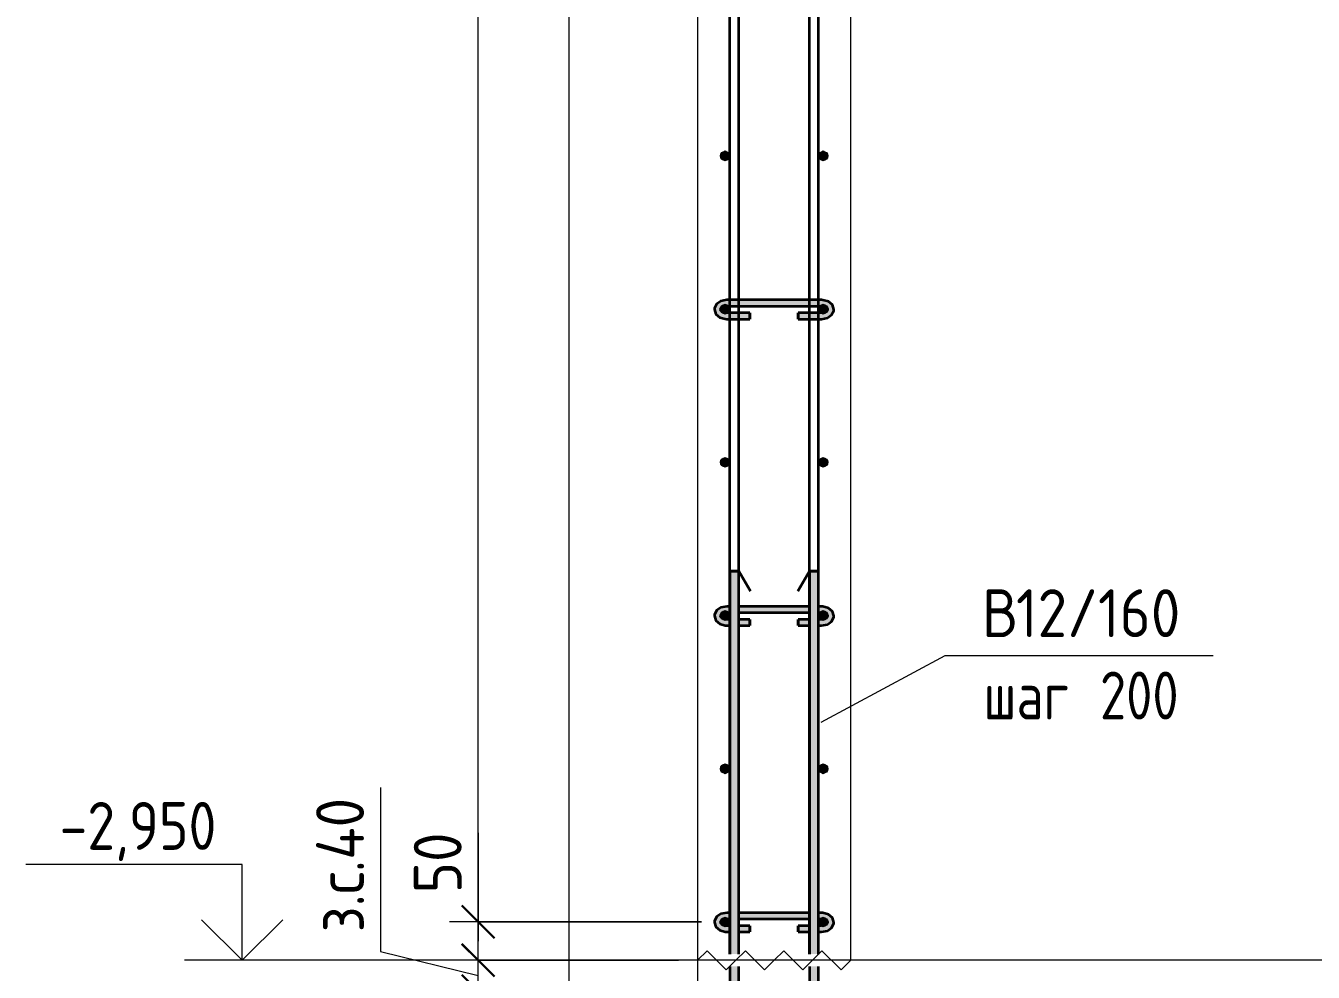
# Model space of a CAD drawing. Header units: millimetres. Extents: x -2461 to 50011, y -6221 to 38236.
# Drawn here: x 34249 to 35930, y -2966 to -1730 of the extents above; entities that cross this region are included whole.
import ezdxf

# ---------------------------------------------------------------- set-up
doc = ezdxf.new("R2010")
doc.units = ezdxf.units.MM
for name, color, linetype, lineweight in [('AA_Dim', 7, 'Continuous', 9), ('AA_Dim-25', 7, 'Continuous', 9), ('AA_Oformlenie', 7, 'Continuous', 9), ('AA_Vinoska', 7, 'Continuous', 9), ('AA_Visotnaya otmetka', 7, 'Continuous', 9), ('AF_Stena_Опалубка', 253, 'Continuous', 18), ('KR_Armatura', 7, 'Continuous', 20), ('KR_Armatura_Tonkie', 7, 'Continuous', 20), ('KR_Fundament', 7, 'Continuous', 18)]:
    doc.layers.add(name, color=color, linetype=linetype, lineweight=lineweight)
doc.styles.add('ISOCPEUR_10', font='isocpeur.ttf', dxfattribs={"width": 0.9, "height": 62.5})
doc.styles.add('ISOCPEUR_11', font='isocpeur.ttf', dxfattribs={"width": 0.85, "height": 62.5})
doc.styles.add('ISOCPEUR_12', font='isocpeur.ttf', dxfattribs={"width": 0.8, "height": 62.5})
doc.dimstyles.new('00_Точн_3_знака__прозр__2', dxfattribs={"dimscale": 304.8, "dimtxt": 62.248823, "dimasz": 0.139436, "dimexe": 0.123031, "dimexo": 0.082021, "dimgap": 0.008202, "dimtad": 1, "dimdec": 3, "dimrnd": 0.001, "dimdsep": 46, "dimtxsty": 'ISOCPEUR_10', "dimblk1": 'OBLIQUE', "dimblk2": 'OBLIQUE', "dimsah": 1, "dimcen": 0.09, "dimdle": 0.123031, "dimazin": 0, "dimtfac": 1, "dimtdec": 4, "dimtix": 1, "dimtmove": 1, "dimatfit": 3, "dimfxl": 1, "dimtvp": 1, "dimtolj": 1, "dimtzin": 0, "dimlwd": 18, "dimlwe": 18, "dimarcsym": 2})
doc.dimstyles.new('05_Округл_5мм__прозр__2', dxfattribs={"dimscale": 304.8, "dimtxt": 62.248823, "dimasz": 0.139436, "dimexe": 0.123031, "dimexo": 0.082021, "dimgap": 0.008202, "dimtad": 1, "dimdec": 0, "dimrnd": 5, "dimdsep": 46, "dimtxsty": 'ISOCPEUR_10', "dimblk1": 'OBLIQUE', "dimblk2": 'OBLIQUE', "dimsah": 1, "dimcen": 0.09, "dimdle": 0.123031, "dimazin": 0, "dimtfac": 1, "dimtdec": 4, "dimtix": 1, "dimtmove": 1, "dimatfit": 3, "dimfxl": 1, "dimtvp": 1, "dimtolj": 1, "dimtzin": 0, "dimlwd": 18, "dimlwe": 18, "dimarcsym": 2})
doc.dimstyles.new('05_Округл_5мм__прозр__3', dxfattribs={"dimscale": 304.8, "dimtxt": 62.248823, "dimasz": 0.139436, "dimexe": 0.123031, "dimexo": 0.082021, "dimgap": 0.008202, "dimtad": 1, "dimdec": 0, "dimrnd": 5, "dimdsep": 46, "dimtxsty": 'ISOCPEUR_10', "dimblk1": 'OBLIQUE', "dimblk2": 'OBLIQUE', "dimsah": 1, "dimcen": 0.09, "dimdle": 0.123031, "dimazin": 0, "dimtfac": 1, "dimtdec": 4, "dimtix": 1, "dimtmove": 0, "dimatfit": 3, "dimfxl": 1, "dimtvp": 1, "dimtolj": 1, "dimtzin": 0, "dimlwd": 18, "dimlwe": 18, "dimarcsym": 2})

# ---------------------------------------------------------------- blocks, each defined once
blk = doc.blocks.new('265_Выпуск П одной длины _НесАрм_РабПлоск_ - В1 _d12_ t250-4071037-1-1 Армирование')
at = {"layer": 'KR_Armatura_Tonkie', "lineweight": 35}
h = blk.add_hatch(color=256, dxfattribs=at)
h.paths.add_polyline_path([(-34462, -3168), (-34460, -3168), (-34459.8, -3042.4), (-34458.2, -3032.3), (-34456, -3026.9), (-34456.2, -2958), (-34468, -2958), (-34467.8, -3168), (-34463.6, -3168)])
h.paths.add_polyline_path([(-34468, -2942), (-34456, -2942), (-34456.2, -2442), (-34468, -2442), (-34468, -2927.4)])
h = blk.add_hatch(color=256, dxfattribs=at)
h.paths.add_polyline_path([(-34359.6, -3168), (-34352, -3168), (-34352.2, -3014), (-34364, -3014), (-34363.8, -3168), (-34359.8, -3168)])
h.paths.add_polyline_path([(-34363, -3002), (-34352, -3002), (-34352.2, -2958), (-34364, -2958), (-34363.8, -3002), (-34363.2, -3002)])
h.paths.add_polyline_path([(-34357.5, -2942), (-34352, -2942), (-34352.2, -2442), (-34364, -2442), (-34363.8, -2942), (-34358, -2942)])
for points in [[(-34426, -3210), (-34426, -3208.9), (-34429.8, -3208.2), (-34439, -3204.4), (-34447.7, -3197.7), (-34454.5, -3188.8), (-34458.7, -3177.9), (-34460, -3168), (-34468, -3168), (-34466.6, -3178.9), (-34462.4, -3189), (-34455.2, -3198.1), (-34446.5, -3204.6), (-34436.9, -3208.6), (-34427.6, -3209.8)], [(-34394, -3198), (-34364.7, -3198), (-34364.3, -3197.7), (-34357.6, -3189), (-34353.4, -3178.6), (-34352.2, -3168), (-34364, -3168), (-34365.2, -3176.3), (-34368, -3183), (-34372.8, -3189.2), (-34379, -3194), (-34386.2, -3197), (-34387.6, -3197.2)], [(-34423.4, -3210), (-34419.6, -3209.8), (-34426, -3209.2), (-34426, -3210)]]:
    blk.add_hatch(color=256, dxfattribs=at).paths.add_polyline_path(points)
for p, q in [((-34468, -2442), (-34468, -2942)), ((-34468, -2442), (-34456, -2442)), ((-34456.2, -2442), (-34467.8, -2442)), ((-34456, -2942), (-34456, -2442)), ((-34456, -2442), (-34441, -2468)), ((-34364, -2442), (-34379, -2468)), ((-34364, -2442), (-34364, -2942)), ((-34364, -2442), (-34352, -2442)), ((-34352.2, -2442), (-34363.8, -2442)), ((-34352, -2942), (-34352, -2442)), ((-34468, -2958), (-34468, -3002)), ((-34456, -3002), (-34456, -2958)), ((-34364, -2958), (-34364, -3002)), ((-34352, -3002), (-34352, -2958)), ((-34468, -3002), (-34468, -3014)), ((-34456, -3014), (-34456, -3002)), ((-34468, -3014), (-34468, -3168)), ((-34456, -3026.9), (-34456, -3014)), ((-34364, -3014), (-34364, -3168)), ((-34352, -3168), (-34352, -3014)), ((-34426, -3210), (-34394, -3210)), ((-34394, -3198), (-34418, -3198))]:
    blk.add_line(p, q, dxfattribs=at)
at = {"layer": 'KR_Armatura_Tonkie', "lineweight": 35, "flags": 128}
for points in [[(-34468, -3168), (-34466, -3180.7), (-34460.3, -3192.2), (-34454.7, -3198)], [(-34364, -3168), (-34366, -3178.7), (-34371.6, -3187.9), (-34380.1, -3194.6), (-34390.5, -3197.8), (-34394, -3198)], [(-34365.3, -3198), (-34360.6, -3193.4), (-34354.5, -3182.1), (-34352, -3169.5), (-34352, -3168)], [(-34454.7, -3198), (-34451.4, -3201.4), (-34440.1, -3207.5), (-34427.5, -3210), (-34426, -3210)]]:
    blk.add_lwpolyline(points, dxfattribs=at)
blk = doc.blocks.new('261_Шпилька массив _НесАрм_РабПлоск_ - 8 А240-V10-1-1 Армирование')
at = {"layer": 'KR_Armatura_Tonkie', "lineweight": 35}
for points in [[(-34471.9, -2113), (-34471.9, -2106.2), (-34475.9, -2105.4), (-34478.8, -2103.3), (-34479.9, -2100.6), (-34479.1, -2098.6), (-34471.9, -2095.9), (-34471.9, -2089.2), (-34478, -2090), (-34483.2, -2092.5), (-34486.7, -2096.2), (-34487.9, -2100.5), (-34486.7, -2104.8), (-34484.3, -2108.4), (-34479.4, -2111.5), (-34474.4, -2112.5)], [(-34394.9, -2089.2), (-34348.1, -2089.2), (-34348.1, -2088), (-34471.9, -2088.1), (-34471.9, -2089.2), (-34452, -2089.2)], [(-34468, -2096), (-34348.1, -2095.9), (-34348.1, -2089.2), (-34471.9, -2089.2), (-34471.9, -2096), (-34469.7, -2096)], [(-34348.1, -2113), (-34341.9, -2112), (-34339.4, -2110.8), (-34336.1, -2108.1), (-34333.3, -2104.8), (-34332.1, -2100.5), (-34333.3, -2096.2), (-34336.8, -2092.5), (-34342.2, -2090), (-34348.1, -2089.2), (-34348.1, -2096), (-34341.9, -2097.4), (-34340.3, -2099.9), (-34340.1, -2100.5), (-34341.2, -2103.3), (-34344.1, -2105.4), (-34348.1, -2106.2), (-34348.1, -2112.8)], [(-34468, -2106.2), (-34441.6, -2106.2), (-34441.6, -2105), (-34471.9, -2105.1), (-34471.9, -2106.2), (-34468.1, -2106.2)], [(-34456, -2113), (-34441.6, -2112.8), (-34441.6, -2106.2), (-34471.9, -2106.2), (-34471.9, -2113), (-34468, -2113)], [(-34352, -2106.2), (-34348.1, -2106.2), (-34348.1, -2105), (-34378.4, -2105.1), (-34378.4, -2106.2), (-34364, -2106.2)], [(-34352, -2113), (-34348.1, -2112.8), (-34348.1, -2106.2), (-34378.4, -2106.2), (-34378.4, -2113), (-34364, -2113)], [(-34471.9, -2513), (-34471.9, -2506.2), (-34475.9, -2505.4), (-34478.8, -2503.3), (-34479.9, -2500.6), (-34479.1, -2498.6), (-34471.9, -2495.9), (-34471.9, -2489.2), (-34478, -2490), (-34483.2, -2492.5), (-34486.7, -2496.2), (-34487.9, -2500.5), (-34486.7, -2504.8), (-34484.3, -2508.4), (-34479.4, -2511.5), (-34474.4, -2512.5)], [(-34348.1, -2513), (-34341.9, -2512), (-34339.4, -2510.8), (-34336.1, -2508.1), (-34333.3, -2504.8), (-34332.1, -2500.5), (-34333.3, -2496.2), (-34336.8, -2492.5), (-34342.2, -2490), (-34348.1, -2489.2), (-34348.1, -2496), (-34341.9, -2497.4), (-34340.6, -2499), (-34340.1, -2500.5), (-34341.2, -2503.3), (-34344.1, -2505.4), (-34348.1, -2506.2), (-34348.1, -2512.8)], [(-34471.9, -2913), (-34471.9, -2906.2), (-34475.9, -2905.4), (-34478.8, -2903.3), (-34479.9, -2900.6), (-34479.1, -2898.6), (-34471.9, -2895.9), (-34471.9, -2889.2), (-34478, -2890), (-34483.2, -2892.5), (-34486.7, -2896.2), (-34487.9, -2900.5), (-34486.7, -2904.8), (-34484.3, -2908.4), (-34479.4, -2911.5), (-34473.7, -2912.6)], [(-34348.1, -2913), (-34341.9, -2912), (-34339.4, -2910.8), (-34336.1, -2908.1), (-34333.3, -2904.8), (-34332.1, -2900.5), (-34333.3, -2896.2), (-34336.8, -2892.5), (-34342.2, -2890), (-34348.1, -2889.2), (-34348.1, -2896), (-34341.9, -2897.4), (-34340.6, -2899), (-34340.1, -2900.5), (-34341.2, -2903.3), (-34344.1, -2905.4), (-34348.1, -2906.2), (-34348.1, -2912.8)]]:
    blk.add_hatch(color=256, dxfattribs=at).paths.add_polyline_path(points)
h = blk.add_hatch(color=256, dxfattribs=at)
h.paths.add_polyline_path([(-34471.9, -2106.2), (-34471.9, -2105), (-34477.7, -2103.6), (-34479.1, -2102.5), (-34478.8, -2103.3), (-34475.3, -2105.5)])
h.paths.add_polyline_path([(-34486.7, -2096.2), (-34483.2, -2092.5), (-34477.5, -2090), (-34471.9, -2089.2), (-34471.9, -2088), (-34479.4, -2089.5), (-34484.3, -2092.6)])
h = blk.add_hatch(color=256, dxfattribs=at)
h.paths.add_polyline_path([(-34348.1, -2106.2), (-34344.1, -2105.4), (-34341.1, -2103.3), (-34341.2, -2102.6), (-34341.9, -2103.5), (-34348.1, -2105.1), (-34348.1, -2105.5)])
h.paths.add_polyline_path([(-34333.3, -2096.2), (-34336.1, -2092.8), (-34340.6, -2089.6), (-34342, -2089), (-34348.1, -2088.1), (-34348.1, -2089.2), (-34342, -2090), (-34336.8, -2092.5)])
h = blk.add_hatch(color=256, dxfattribs=at)
h.paths.add_polyline_path([(-34471.9, -2506.2), (-34471.9, -2505), (-34477.7, -2503.6), (-34479.1, -2502.5), (-34478.8, -2503.3), (-34475.3, -2505.5)])
h.paths.add_polyline_path([(-34486.7, -2496.2), (-34483.2, -2492.5), (-34477.5, -2490), (-34471.9, -2489.2), (-34471.9, -2488), (-34479.4, -2489.5), (-34484.3, -2492.6)])
h = blk.add_hatch(color=256, dxfattribs=at)
h.paths.add_polyline_path([(-34394.9, -2489.2), (-34364, -2489.2), (-34364, -2488), (-34456, -2488.2), (-34456, -2489.2), (-34452, -2489.2)])
h.paths.add_polyline_path([(-34471.9, -2489.2), (-34468, -2489.2), (-34468, -2488), (-34471.9, -2488.1), (-34471.9, -2488.5)])
h.paths.add_polyline_path([(-34348.1, -2489.2), (-34348.1, -2488), (-34352, -2488.1), (-34352, -2489.2)])
h = blk.add_hatch(color=256, dxfattribs=at)
h.paths.add_polyline_path([(-34348.1, -2506.2), (-34344.1, -2505.4), (-34341.1, -2503.3), (-34341.2, -2502.6), (-34341.9, -2503.5), (-34348.1, -2505.1), (-34348.1, -2505.5)])
h.paths.add_polyline_path([(-34333.3, -2496.2), (-34336.1, -2492.8), (-34340.6, -2489.6), (-34342, -2489), (-34348.1, -2488.1), (-34348.1, -2489.2), (-34342, -2490), (-34336.8, -2492.5)])
h = blk.add_hatch(color=256, dxfattribs=at)
h.paths.add_polyline_path([(-34456, -2496), (-34364, -2495.8), (-34364, -2489.2), (-34456, -2489.4), (-34456.1, -2493.2), (-34456, -2495.9)])
h.paths.add_polyline_path([(-34348.1, -2496), (-34348.1, -2489.2), (-34352, -2489.4), (-34352.1, -2493), (-34352, -2496)])
h.paths.add_polyline_path([(-34468, -2496), (-34468, -2489.2), (-34471.9, -2489.2), (-34471.9, -2496), (-34469.7, -2496)])
h = blk.add_hatch(color=256, dxfattribs=at)
h.paths.add_polyline_path([(-34468, -2506.2), (-34468, -2505), (-34471.9, -2505.1), (-34471.9, -2506.2), (-34468.1, -2506.2)])
h.paths.add_polyline_path([(-34441.6, -2506.2), (-34441.6, -2505), (-34456, -2505.1), (-34456, -2506.2), (-34452, -2506.2)])
h = blk.add_hatch(color=256, dxfattribs=at)
h.paths.add_polyline_path([(-34378.4, -2506.2), (-34364, -2506.2), (-34364, -2505), (-34378.4, -2505.1), (-34378.4, -2505.5)])
h.paths.add_polyline_path([(-34349.4, -2506.2), (-34348.1, -2506.2), (-34348.1, -2505), (-34352, -2505.2), (-34352, -2506.2)])
h = blk.add_hatch(color=256, dxfattribs=at)
h.paths.add_polyline_path([(-34456, -2513), (-34441.6, -2512.8), (-34441.6, -2506.2), (-34456, -2506.2), (-34456, -2512.9)])
h.paths.add_polyline_path([(-34468, -2513), (-34468.1, -2506.2), (-34471.9, -2506.2), (-34471.9, -2513)])
h = blk.add_hatch(color=256, dxfattribs=at)
h.paths.add_polyline_path([(-34366.4, -2513), (-34364, -2512.8), (-34364, -2506.2), (-34378.4, -2506.2), (-34378.4, -2513)])
h.paths.add_polyline_path([(-34348.1, -2513), (-34348.1, -2506.2), (-34352, -2506.3), (-34352, -2513)])
h = blk.add_hatch(color=256, dxfattribs=at)
h.paths.add_polyline_path([(-34471.9, -2906.2), (-34471.9, -2905), (-34477.7, -2903.6), (-34479.1, -2902.5), (-34478.8, -2903.3), (-34475.3, -2905.5)])
h.paths.add_polyline_path([(-34486.7, -2896.2), (-34483.2, -2892.5), (-34477.5, -2890), (-34471.9, -2889.2), (-34471.9, -2888), (-34479.4, -2889.5), (-34484.3, -2892.6)])
h = blk.add_hatch(color=256, dxfattribs=at)
h.paths.add_polyline_path([(-34394.9, -2889.2), (-34364, -2889.2), (-34364, -2888), (-34456, -2888.2), (-34456, -2889.2), (-34452, -2889.2)])
h.paths.add_polyline_path([(-34471.9, -2889.2), (-34468, -2889.2), (-34468, -2888), (-34471.9, -2888.1), (-34471.9, -2888.5)])
h.paths.add_polyline_path([(-34348.1, -2889.2), (-34348.1, -2888), (-34352, -2888.1), (-34352, -2889.2)])
h = blk.add_hatch(color=256, dxfattribs=at)
h.paths.add_polyline_path([(-34394.9, -2896), (-34364, -2895.8), (-34364, -2889.2), (-34456, -2889.4), (-34456.1, -2893.2), (-34456, -2896), (-34452, -2896)])
h.paths.add_polyline_path([(-34469.7, -2896), (-34468, -2895.9), (-34468, -2889.2), (-34471.9, -2889.2), (-34471.9, -2896)])
h.paths.add_polyline_path([(-34348.1, -2896), (-34348.1, -2889.2), (-34352, -2889.4), (-34352.1, -2893), (-34352, -2896)])
h = blk.add_hatch(color=256, dxfattribs=at)
h.paths.add_polyline_path([(-34348.1, -2906.2), (-34344.1, -2905.4), (-34341.1, -2903.3), (-34341.2, -2902.6), (-34341.9, -2903.5), (-34348.1, -2905.1), (-34348.1, -2905.5)])
h.paths.add_polyline_path([(-34333.3, -2896.2), (-34336.1, -2892.8), (-34340.6, -2889.6), (-34342, -2889), (-34348.1, -2888.1), (-34348.1, -2889.2), (-34342, -2890), (-34336.8, -2892.5)])
h = blk.add_hatch(color=256, dxfattribs=at)
h.paths.add_polyline_path([(-34468, -2906.2), (-34468, -2905), (-34471.9, -2905.1), (-34471.9, -2906.2), (-34468.1, -2906.2)])
h.paths.add_polyline_path([(-34441.6, -2906.2), (-34441.6, -2905), (-34456, -2905.1), (-34456, -2906.2), (-34452, -2906.2)])
h = blk.add_hatch(color=256, dxfattribs=at)
h.paths.add_polyline_path([(-34456, -2913), (-34441.6, -2912.8), (-34441.6, -2906.2), (-34456, -2906.2), (-34456, -2912.9)])
h.paths.add_polyline_path([(-34468, -2913), (-34468.1, -2906.2), (-34471.9, -2906.2), (-34471.9, -2913)])
h = blk.add_hatch(color=256, dxfattribs=at)
h.paths.add_polyline_path([(-34378.4, -2906.2), (-34364, -2906.2), (-34364, -2905), (-34378.4, -2905.1), (-34378.4, -2905.5)])
h.paths.add_polyline_path([(-34349.4, -2906.2), (-34348.1, -2906.2), (-34348.1, -2905), (-34352, -2905.2), (-34352, -2906.2)])
h = blk.add_hatch(color=256, dxfattribs=at)
h.paths.add_polyline_path([(-34364, -2913), (-34364, -2906.2), (-34378.4, -2906.2), (-34378.4, -2913), (-34366.4, -2913)])
h.paths.add_polyline_path([(-34352, -2913), (-34348.1, -2912.8), (-34348.1, -2906.2), (-34352, -2906.3), (-34352, -2912.9)])
for p, q in [((-34468, -2088), (-34471.9, -2088)), ((-34471.9, -2096), (-34468, -2096)), ((-34456, -2088), (-34468, -2088)), ((-34468, -2096), (-34456, -2096)), ((-34364, -2088), (-34456, -2088)), ((-34456, -2096), (-34364, -2096)), ((-34352, -2088), (-34364, -2088)), ((-34364, -2096), (-34352, -2096)), ((-34348.1, -2088), (-34352, -2088)), ((-34352, -2096), (-34348.1, -2096)), ((-34468, -2105), (-34471.9, -2105)), ((-34471.9, -2113), (-34468, -2113)), ((-34456, -2105), (-34468, -2105)), ((-34468, -2113), (-34456, -2113)), ((-34441.6, -2105), (-34456, -2105)), ((-34456, -2113), (-34441.6, -2113)), ((-34441.6, -2105), (-34441.6, -2106.2)), ((-34441.6, -2111.8), (-34441.6, -2105.1)), ((-34441.6, -2106.2), (-34441.6, -2113)), ((-34441.6, -2112.8), (-34441.6, -2111.8)), ((-34364, -2105), (-34378.4, -2105)), ((-34378.4, -2106.2), (-34378.4, -2105)), ((-34378.4, -2105.1), (-34378.4, -2111.8)), ((-34378.4, -2113), (-34378.4, -2106.2)), ((-34378.4, -2111.8), (-34378.4, -2112.8)), ((-34378.4, -2113), (-34364, -2113)), ((-34352, -2105), (-34364, -2105)), ((-34364, -2113), (-34352, -2113)), ((-34348.1, -2105), (-34352, -2105)), ((-34352, -2113), (-34348.1, -2113)), ((-34468, -2488), (-34471.9, -2488)), ((-34364, -2488), (-34456, -2488)), ((-34348.1, -2488), (-34352, -2488)), ((-34471.9, -2496), (-34468, -2496)), ((-34468, -2505), (-34471.9, -2505)), ((-34456, -2496), (-34364, -2496)), ((-34441.6, -2505), (-34456, -2505)), ((-34441.6, -2505), (-34441.6, -2506.2)), ((-34364, -2505), (-34378.4, -2505)), ((-34378.4, -2506.2), (-34378.4, -2505)), ((-34352, -2496), (-34348.1, -2496)), ((-34348.1, -2505), (-34352, -2505)), ((-34471.9, -2513), (-34468, -2513)), ((-34456, -2513), (-34441.6, -2513)), ((-34441.6, -2511.8), (-34441.6, -2505.1)), ((-34441.6, -2506.2), (-34441.6, -2513)), ((-34441.6, -2512.8), (-34441.6, -2511.8)), ((-34378.4, -2505.1), (-34378.4, -2511.8)), ((-34378.4, -2513), (-34378.4, -2506.2)), ((-34378.4, -2511.8), (-34378.4, -2512.8)), ((-34378.4, -2513), (-34364, -2513)), ((-34352, -2513), (-34348.1, -2513)), ((-34468, -2888), (-34471.9, -2888)), ((-34364, -2888), (-34456, -2888)), ((-34348.1, -2888), (-34352, -2888)), ((-34471.9, -2896), (-34468, -2896)), ((-34468, -2905), (-34471.9, -2905)), ((-34456, -2896), (-34364, -2896)), ((-34441.6, -2905), (-34456, -2905)), ((-34441.6, -2905), (-34441.6, -2906.2)), ((-34441.6, -2911.8), (-34441.6, -2905.1)), ((-34441.6, -2906.2), (-34441.6, -2913)), ((-34364, -2905), (-34378.4, -2905)), ((-34378.4, -2906.2), (-34378.4, -2905)), ((-34378.4, -2905.1), (-34378.4, -2911.8)), ((-34378.4, -2913), (-34378.4, -2906.2)), ((-34352, -2896), (-34348.1, -2896)), ((-34348.1, -2905), (-34352, -2905)), ((-34471.9, -2913), (-34468, -2913)), ((-34456, -2913), (-34441.6, -2913)), ((-34441.6, -2912.8), (-34441.6, -2911.8)), ((-34378.4, -2911.8), (-34378.4, -2912.8)), ((-34378.4, -2913), (-34364, -2913)), ((-34352, -2913), (-34348.1, -2913))]:
    blk.add_line(p, q, dxfattribs=at)
at = {"layer": 'KR_Armatura_Tonkie', "lineweight": 35, "flags": 128}
for points in [[(-34471.9, -2088), (-34479.5, -2089.5), (-34485.1, -2093.4), (-34487.8, -2098.9), (-34487.9, -2100.5)], [(-34487.9, -2100.5), (-34486.1, -2106.4), (-34481.1, -2110.8), (-34473.8, -2112.9), (-34471.9, -2113)], [(-34479.9, -2100.5), (-34479, -2098.5), (-34475.2, -2096.4), (-34471.9, -2096)], [(-34471.9, -2105), (-34476.9, -2103.9), (-34479.6, -2101.7), (-34479.9, -2100.5)], [(-34332.1, -2100.5), (-34333.9, -2094.6), (-34338.9, -2090.2), (-34346.2, -2088.1), (-34348.1, -2088)], [(-34348.1, -2096), (-34343.1, -2097.1), (-34340.4, -2099.3), (-34340.1, -2100.5)], [(-34348.1, -2113), (-34340.5, -2111.5), (-34334.9, -2107.6), (-34332.2, -2102.1), (-34332.1, -2100.5)], [(-34340.1, -2100.5), (-34341, -2102.5), (-34344.8, -2104.5), (-34348.1, -2105)], [(-34471.9, -2488), (-34479.5, -2489.5), (-34485.1, -2493.4), (-34487.8, -2498.9), (-34487.9, -2500.5)], [(-34332.1, -2500.5), (-34333.9, -2494.6), (-34338.9, -2490.2), (-34346.2, -2488.1), (-34348.1, -2488)], [(-34487.9, -2500.5), (-34486.1, -2506.4), (-34481.1, -2510.8), (-34473.8, -2512.9), (-34471.9, -2513)], [(-34479.9, -2500.5), (-34479, -2498.5), (-34475.2, -2496.4), (-34471.9, -2496)], [(-34471.9, -2505), (-34476.9, -2503.9), (-34479.6, -2501.7), (-34479.9, -2500.5)], [(-34348.1, -2496), (-34343.1, -2497.1), (-34340.4, -2499.3), (-34340.1, -2500.5)], [(-34348.1, -2513), (-34340.5, -2511.5), (-34334.9, -2507.6), (-34332.2, -2502.1), (-34332.1, -2500.5)], [(-34340.1, -2500.5), (-34341, -2502.5), (-34344.8, -2504.5), (-34348.1, -2505)], [(-34471.9, -2888), (-34479.5, -2889.5), (-34485.1, -2893.4), (-34487.8, -2898.9), (-34487.9, -2900.5)], [(-34332.1, -2900.5), (-34333.9, -2894.6), (-34338.9, -2890.2), (-34346.2, -2888.1), (-34348.1, -2888)], [(-34487.9, -2900.5), (-34486.1, -2906.4), (-34481.1, -2910.8), (-34473.8, -2912.9), (-34471.9, -2913)], [(-34479.9, -2900.5), (-34479, -2898.5), (-34475.2, -2896.4), (-34471.9, -2896)], [(-34471.9, -2905), (-34476.9, -2903.9), (-34479.6, -2901.7), (-34479.9, -2900.5)], [(-34348.1, -2896), (-34343.1, -2897.1), (-34340.4, -2899.3), (-34340.1, -2900.5)], [(-34348.1, -2913), (-34340.5, -2911.5), (-34334.9, -2907.6), (-34332.2, -2902.1), (-34332.1, -2900.5)], [(-34340.1, -2900.5), (-34341, -2902.5), (-34344.8, -2904.5), (-34348.1, -2905)]]:
    blk.add_lwpolyline(points, dxfattribs=at)
blk = doc.blocks.new('Последовательность узлов - 3мм масшт20 маскировка-904226-1-1 Армирование')
at = {"layer": 'AA_Oformlenie'}
for p, q in [((-34510, 2920), (-34497.5, 2932.5)), ((-34472.5, 2907.5), (-34497.5, 2932.5)), ((-34460, 2920), (-34447.5, 2932.5)), ((-34422.5, 2907.5), (-34447.5, 2932.5)), ((-34410, 2920), (-34397.5, 2932.5)), ((-34372.5, 2907.5), (-34397.5, 2932.5)), ((-34360, 2920), (-34347.5, 2932.5)), ((-34322.5, 2907.5), (-34347.5, 2932.5)), ((-34460, 2920), (-34472.5, 2907.5)), ((-34410, 2920), (-34422.5, 2907.5)), ((-34360, 2920), (-34372.5, 2907.5)), ((-34310, 2920), (-34322.5, 2907.5))]:
    blk.add_line(p, q, dxfattribs=at)
blk = doc.blocks.new('011_Прямоугольник обрыва _ЭлУзла_ - 011_Прямоугольник обрыва _ЭлУзла_-4158659-1-1 Армирование')
at = {"layer": 'AA_Oformlenie'}
blk.add_line((-34677.7, -3380), (-34677.7, -1676.1), dxfattribs=at)
blk = doc.blocks.new('DIMBLOCK69-1-1 Армирование')
at = {"layer": 'AA_Dim-25', "lineweight": 18}
for p, q in [((34712.5, -2724.3), (34712.5, -2938.5)), ((34840, -2990), (34840, -2912.5)), ((34712.5, -2938.5), (34840, -2970)), ((35101.4, -2950), (34802.5, -2950)), ((34840, -2950), (35101.4, -2950)), ((35171.4, -2990), (34802.5, -2990)), ((34840, -2990), (35171.4, -2990))]:
    blk.add_line(p, q, dxfattribs=at)
at = {"layer": 'AA_Dim-25', "lineweight": 30}
for p, q in [((34840, -2950), (34818.8, -2928.8)), ((34840, -2950), (34861.3, -2971.2)), ((34840, -2990), (34818.8, -2968.8)), ((34840, -2990), (34861.3, -3011.2))]:
    blk.add_line(p, q, dxfattribs=at)
at = {"layer": 'AA_Dim-25', "color": 0, "lineweight": 18, "insert": (34628.4, -2913.5), "char_height": 62.5, "width": 226.969, "attachment_point": 1, "rotation": 90, "line_spacing_factor": 1.149209, "style": 'ISOCPEUR_10'}
blk.add_mtext('з.с.40', dxfattribs=at)
blk = doc.blocks.new('_Oblique')
at = {"color": 0, "linetype": 'ByBlock', "lineweight": -2}
blk.add_line((-0.5, -0.5), (0.5, 0.5), dxfattribs=at)
blk = doc.blocks.new('042_М_Арматуры - Диам длина поз _ Комментарий-3662934-1-1 Армирование')
at = {"layer": 'AA_Vinoska'}
blk.add_line((-33404.6, 3196.1), (-33054.6, 3196.1), dxfattribs=at)
blk = doc.blocks.new('Высотные отметки - Стрелка вверх-400292-1-1 Армирование')
at = {"layer": 'AA_Vinoska'}
for p, q in [((-35104.8, -2825), (-35387.3, -2825)), ((-35104.8, -2950), (-35104.8, -2825)), ((-35104.8, -2950), (-35157.8, -2897)), ((-35104.8, -2950), (-35051.7, -2897)), ((-35029.8, -2950), (-35179.8, -2950))]:
    blk.add_line(p, q, dxfattribs=at)
blk = doc.blocks.new('DIMBLOCK97-1-1 Армирование')
at = {"layer": 'AA_Dim-25', "lineweight": 18}
for p, q in [((34840, -2783.6), (34840, -2887.6)), ((34840, -2887.6), (34840, -2925)), ((35131.4, -2900), (34802.5, -2900)), ((34840, -2987.5), (34840, -2900)), ((34840, -2900), (35131.4, -2900)), ((35101.4, -2950), (34802.5, -2950)), ((34840, -2950), (35101.4, -2950))]:
    blk.add_line(p, q, dxfattribs=at)
at = {"layer": 'AA_Dim-25', "lineweight": 30}
for p, q in [((34840, -2900), (34818.8, -2878.7)), ((34840, -2900), (34861.3, -2921.2)), ((34840, -2950), (34818.8, -2928.7)), ((34840, -2950), (34861.3, -2971.2))]:
    blk.add_line(p, q, dxfattribs=at)
at = {"layer": 'AA_Dim-25', "color": 0, "lineweight": 18, "insert": (34755.9, -2862.6), "char_height": 62.5, "width": 94.81, "attachment_point": 1, "rotation": 90, "line_spacing_factor": 1.149209, "style": 'ISOCPEUR_10'}
blk.add_mtext('50', dxfattribs=at)
blk = doc.blocks.new('DIMBLOCK98-1-1 Армирование')
at = {"layer": 'AA_Dim-25', "lineweight": 30}
for p, q in [((34840, 1500), (34818.8, 1521.3)), ((34840, 1500), (34861.3, 1478.8)), ((34840, -2900), (34818.8, -2878.7)), ((34840, -2900), (34861.3, -2921.2))]:
    blk.add_line(p, q, dxfattribs=at)
at = {"layer": 'AA_Dim-25', "lineweight": 18}
for p, q in [((35131.4, 1500), (34802.5, 1500)), ((34840, -2900), (34840, 1500)), ((34840, 1500), (35131.4, 1500)), ((35131.4, -2900), (34802.5, -2900)), ((34840, -2900), (35131.4, -2900))]:
    blk.add_line(p, q, dxfattribs=at)
at = {"layer": 'AA_Dim-25', "color": 0, "lineweight": 18, "insert": (34755.9, -923.3), "char_height": 62.5, "width": 535.819, "attachment_point": 1, "rotation": 90, "line_spacing_factor": 1.149209, "style": 'ISOCPEUR_10'}
blk.add_mtext('200х22=4400', dxfattribs=at)

msp = doc.modelspace()

# ---------------------------------------------------------------- hatches: boundary and pattern name
at = {"layer": 'KR_Armatura'}
h = msp.add_hatch(color=256, dxfattribs=at)
edge = h.paths.add_edge_path()
edge.add_arc((35162.4488, -1900), 6, 0, 360)
for points in [[(35162.4488, -1906), (35167.645, -1903), (35167.645, -1897), (35162.4488, -1894), (35157.2527, -1897), (35157.2527, -1903)], [(35290.4488, -1906), (35295.645, -1903), (35295.645, -1897), (35290.4488, -1894), (35285.2527, -1897), (35285.2527, -1903)], [(35162.4488, -2106), (35167.645, -2103), (35167.645, -2097), (35162.4488, -2094), (35157.2527, -2097), (35157.2527, -2103)], [(35290.4488, -2106), (35295.645, -2103), (35295.645, -2097), (35290.4488, -2094), (35285.2527, -2097), (35285.2527, -2103)], [(35162.4488, -2306), (35167.645, -2303), (35167.645, -2297), (35162.4488, -2294), (35157.2527, -2297), (35157.2527, -2303)], [(35290.4488, -2306), (35295.645, -2303), (35295.645, -2297), (35290.4488, -2294), (35285.2527, -2297), (35285.2527, -2303)], [(35162.4488, -2506), (35167.645, -2503), (35167.645, -2497), (35162.4488, -2494), (35157.2527, -2497), (35157.2527, -2503)], [(35290.4488, -2506), (35295.645, -2503), (35295.645, -2497), (35290.4488, -2494), (35285.2527, -2497), (35285.2527, -2503)], [(35162.4488, -2706), (35167.645, -2703), (35167.645, -2697), (35162.4488, -2694), (35157.2527, -2697), (35157.2527, -2703)], [(35290.4488, -2706), (35295.645, -2703), (35295.645, -2697), (35290.4488, -2694), (35285.2527, -2697), (35285.2527, -2703)], [(35162.4488, -2906), (35167.645, -2903), (35167.645, -2897), (35162.4488, -2894), (35157.2527, -2897), (35157.2527, -2903)], [(35290.4488, -2906), (35295.645, -2903), (35295.645, -2897), (35290.4488, -2894), (35285.2527, -2897), (35285.2527, -2903)]]:
    msp.add_hatch(color=256, dxfattribs=at).paths.add_polyline_path(points)
h = msp.add_hatch(color=256, dxfattribs=at)
edge = h.paths.add_edge_path()
edge.add_arc((35290.4488, -1900), 6, 0, 360)
h = msp.add_hatch(color=256, dxfattribs=at)
edge = h.paths.add_edge_path()
edge.add_arc((35162.4488, -2100), 6, 0, 360)
h = msp.add_hatch(color=256, dxfattribs=at)
edge = h.paths.add_edge_path()
edge.add_arc((35290.4488, -2100), 6, 0, 360)
h = msp.add_hatch(color=256, dxfattribs=at)
edge = h.paths.add_edge_path()
edge.add_arc((35162.4488, -2300), 6, 0, 360)
h = msp.add_hatch(color=256, dxfattribs=at)
edge = h.paths.add_edge_path()
edge.add_arc((35290.4488, -2300), 6, 0, 360)
h = msp.add_hatch(color=256, dxfattribs=at)
edge = h.paths.add_edge_path()
edge.add_arc((35162.4488, -2500), 6, 0, 360)
h = msp.add_hatch(color=256, dxfattribs=at)
edge = h.paths.add_edge_path()
edge.add_arc((35290.4488, -2500), 6, 0, 360)
h = msp.add_hatch(color=256, dxfattribs=at)
edge = h.paths.add_edge_path()
edge.add_arc((35162.4488, -2700), 6, 0, 360)
h = msp.add_hatch(color=256, dxfattribs=at)
edge = h.paths.add_edge_path()
edge.add_arc((35290.4488, -2700), 6, 0, 360)
h = msp.add_hatch(color=256, dxfattribs=at)
edge = h.paths.add_edge_path()
edge.add_arc((35162.4488, -2900), 6, 0, 360)
h = msp.add_hatch(color=256, dxfattribs=at)
edge = h.paths.add_edge_path()
edge.add_arc((35290.4488, -2900), 6, 0, 360)

# ---------------------------------------------------------------- linework, layer by layer
at = {"layer": 'AA_Vinoska'}
msp.add_line((35288.013, -2639.0799), (35449.7069, -2552.0139), dxfattribs=at)
at = {"layer": 'AA_Visotnaya otmetka'}
for q in [(34531.6884, -2950), (35661.6344, -2950)]:
    msp.add_line((35661.6344, -2950), q, dxfattribs=at)
at = {"layer": 'AF_Stena_Опалубка', "lineweight": 20}
for p, q in [((35126.4488, 1670), (35126.4488, -2950)), ((35326.4488, -2950), (35326.4488, 1670))]:
    msp.add_line(p, q, dxfattribs=at)
at = {"layer": 'KR_Armatura'}
for p, q in [((35162.4488, -1894), (35157.2527, -1897)), ((35157.2527, -1897), (35157.2527, -1903)), ((35167.645, -1897), (35162.4488, -1894)), ((35167.645, -1903), (35167.645, -1897)), ((35290.4488, -1894), (35285.2527, -1897)), ((35285.2527, -1897), (35285.2527, -1903)), ((35295.645, -1897), (35290.4488, -1894)), ((35295.645, -1903), (35295.645, -1897)), ((35157.2527, -1903), (35162.4488, -1906)), ((35162.4488, -1906), (35167.645, -1903)), ((35285.2527, -1903), (35290.4488, -1906)), ((35290.4488, -1906), (35295.645, -1903)), ((35162.4488, -2094), (35157.2527, -2097)), ((35157.2527, -2097), (35157.2527, -2103)), ((35167.645, -2097), (35162.4488, -2094)), ((35167.645, -2103), (35167.645, -2097)), ((35290.4488, -2094), (35285.2527, -2097)), ((35285.2527, -2097), (35285.2527, -2103)), ((35295.645, -2097), (35290.4488, -2094)), ((35295.645, -2103), (35295.645, -2097)), ((35157.2527, -2103), (35162.4488, -2106)), ((35162.4488, -2106), (35167.645, -2103)), ((35285.2527, -2103), (35290.4488, -2106)), ((35290.4488, -2106), (35295.645, -2103)), ((35162.4488, -2294), (35157.2527, -2297)), ((35157.2527, -2297), (35157.2527, -2303)), ((35157.2527, -2303), (35162.4488, -2306)), ((35167.645, -2297), (35162.4488, -2294)), ((35162.4488, -2306), (35167.645, -2303)), ((35167.645, -2303), (35167.645, -2297)), ((35290.4488, -2294), (35285.2527, -2297)), ((35285.2527, -2297), (35285.2527, -2303)), ((35285.2527, -2303), (35290.4488, -2306)), ((35295.645, -2297), (35290.4488, -2294)), ((35290.4488, -2306), (35295.645, -2303)), ((35295.645, -2303), (35295.645, -2297)), ((35162.4488, -2494), (35157.2527, -2497)), ((35157.2527, -2497), (35157.2527, -2503)), ((35157.2527, -2503), (35162.4488, -2506)), ((35167.645, -2497), (35162.4488, -2494)), ((35162.4488, -2506), (35167.645, -2503)), ((35167.645, -2503), (35167.645, -2497)), ((35290.4488, -2494), (35285.2527, -2497)), ((35285.2527, -2497), (35285.2527, -2503)), ((35285.2527, -2503), (35290.4488, -2506)), ((35295.645, -2497), (35290.4488, -2494)), ((35290.4488, -2506), (35295.645, -2503)), ((35295.645, -2503), (35295.645, -2497)), ((35162.4488, -2694), (35157.2527, -2697)), ((35157.2527, -2697), (35157.2527, -2703)), ((35157.2527, -2703), (35162.4488, -2706)), ((35167.645, -2697), (35162.4488, -2694)), ((35162.4488, -2706), (35167.645, -2703)), ((35167.645, -2703), (35167.645, -2697)), ((35290.4488, -2694), (35285.2527, -2697)), ((35285.2527, -2697), (35285.2527, -2703)), ((35285.2527, -2703), (35290.4488, -2706)), ((35295.645, -2697), (35290.4488, -2694)), ((35290.4488, -2706), (35295.645, -2703)), ((35295.645, -2703), (35295.645, -2697)), ((35162.4488, -2894), (35157.2527, -2897)), ((35157.2527, -2897), (35157.2527, -2903)), ((35157.2527, -2903), (35162.4488, -2906)), ((35167.645, -2897), (35162.4488, -2894)), ((35162.4488, -2906), (35167.645, -2903)), ((35167.645, -2903), (35167.645, -2897)), ((35290.4488, -2894), (35285.2527, -2897)), ((35285.2527, -2897), (35285.2527, -2903)), ((35285.2527, -2903), (35290.4488, -2906)), ((35295.645, -2897), (35290.4488, -2894)), ((35290.4488, -2906), (35295.645, -2903)), ((35295.645, -2903), (35295.645, -2897))]:
    msp.add_line(p, q, dxfattribs=at)
for centre in [(35162.4488, -1900), (35290.4488, -1900), (35162.4488, -2100), (35290.4488, -2100), (35162.4488, -2300), (35290.4488, -2300), (35162.4488, -2500), (35290.4488, -2500), (35162.4488, -2700), (35290.4488, -2700), (35162.4488, -2900), (35290.4488, -2900)]:
    msp.add_circle(centre, 6, dxfattribs=at)
at = {"layer": 'KR_Armatura_Tonkie', "lineweight": 35}
for p, q in [((35168.4488, -2942), (35168.4488, 1640)), ((35180.4488, -2942), (35180.4488, 1640)), ((35272.4488, -2942), (35272.4488, 1640)), ((35284.4488, -2942), (35284.4488, 1640))]:
    msp.add_line(p, q, dxfattribs=at)
at = {"layer": 'KR_Fundament', "lineweight": 20}
for p, q in [((35126.4488, -2950), (35126.4488, -3250)), ((37156.5304, -2950), (35326.4488, -2950))]:
    msp.add_line(p, q, dxfattribs=at)

# ---------------------------------------------------------------- block references
at = {"layer": 'AA_Oformlenie'}
for name, p in [('011_Прямоугольник обрыва _ЭлУзла_ - 011_Прямоугольник обрыва _ЭлУзла_-4158659-1-1 Армирование', (69636.4488, 0)), ('Последовательность узлов - 3мм масшт20 маскировка-904226-1-1 Армирование', (69636.4488, -5870))]:
    msp.add_blockref(name, p, dxfattribs=at)
at = {"layer": 'AA_Vinoska'}
for name, p in [('042_М_Арматуры - Диам длина поз _ Комментарий-3662934-1-1 Армирование', (68854.3152, -5748.1226)), ('Высотные отметки - Стрелка вверх-400292-1-1 Армирование', (69636.4488, 0))]:
    msp.add_blockref(name, p, dxfattribs=at)
at = {"layer": 'KR_Armatura_Tonkie', "lineweight": 35}
for name in ['261_Шпилька массив _НесАрм_РабПлоск_ - 8 А240-V10-1-1 Армирование', '265_Выпуск П одной длины _НесАрм_РабПлоск_ - В1 _d12_ t250-4071037-1-1 Армирование']:
    msp.add_blockref(name, (69636.4488, 0), dxfattribs=at)

# ---------------------------------------------------------------- texts
at = {"layer": 'AA_Vinoska', "char_height": 62.5, "attachment_point": 1}
for s, insert, width, style in [('\\fISOCPEUR|b0|i0|c204|p34|;\\W.9;В', (35497.7104, -2465.6613), 54.113906, 'ISOCPEUR_10'), ('12/160', (35542.3589, -2465.6613), 263.354344, 'ISOCPEUR_10'), (' 200', (35620.1333, -2573.1376), 166.751, 'ISOCPEUR_12'), ('шаг', (35499.7479, -2573.1376), 145.907125, 'ISOCPEUR_12')]:
    msp.add_mtext(s, dxfattribs=dict(at, insert=insert, width=width, style=style))
at = {"layer": 'AA_Visotnaya otmetka', "insert": (34293.3519, -2743.3465), "char_height": 62.5, "width": 242.007515, "attachment_point": 1, "line_spacing_factor": 1.149209, "style": 'ISOCPEUR_11'}
msp.add_mtext('-2,950', dxfattribs=at)

# ---------------------------------------------------------------- dimensions: what is measured, and where the dimension line sits
at = {"layer": 'AA_Dim', "lineweight": 18}
dim = msp.add_linear_dim(base=(34840.0414, 1500), p1=(35156.4488, -2900), p2=(35156.4488, 1500), angle=90, dimstyle='05_Округл_5мм__прозр__3', override={"dimpost": '200х22=<>', "dimfxl": 4400}, dxfattribs=at)
dim.commit()
dim.dimension.update_dxf_attribs({"geometry": 'DIMBLOCK98-1-1 Армирование', "text_midpoint": (34806.2914, -700)})
for base, p1, p2, dimstyle, override, picture, middle in [((34840.0414, -2950), (35196.4488, -2990), (35126.4488, -2950), '00_Точн_3_знака__прозр__2', {"dimpost": 'з.с.<>', "dimfxl": 80.622577}, 'DIMBLOCK69-1-1 Армирование', (34670.0546, -2799.994)), ((34840.0414, -2900), (35126.4488, -2950), (35156.4488, -2900), '05_Округл_5мм__прозр__2', {"dimpost": '<>', "dimfxl": 58.309519}, 'DIMBLOCK97-1-1 Армирование', (34797.5546, -2815.1711))]:
    dim = msp.add_linear_dim(base=base, p1=p1, p2=p2, angle=90, dimstyle=dimstyle, override=override, dxfattribs=at)
    dim.commit()
    dim.dimension.update_dxf_attribs({"geometry": picture, "text_midpoint": middle, "dimtype": 160, "text_rotation": 90})

doc.saveas('drawing.dxf')
